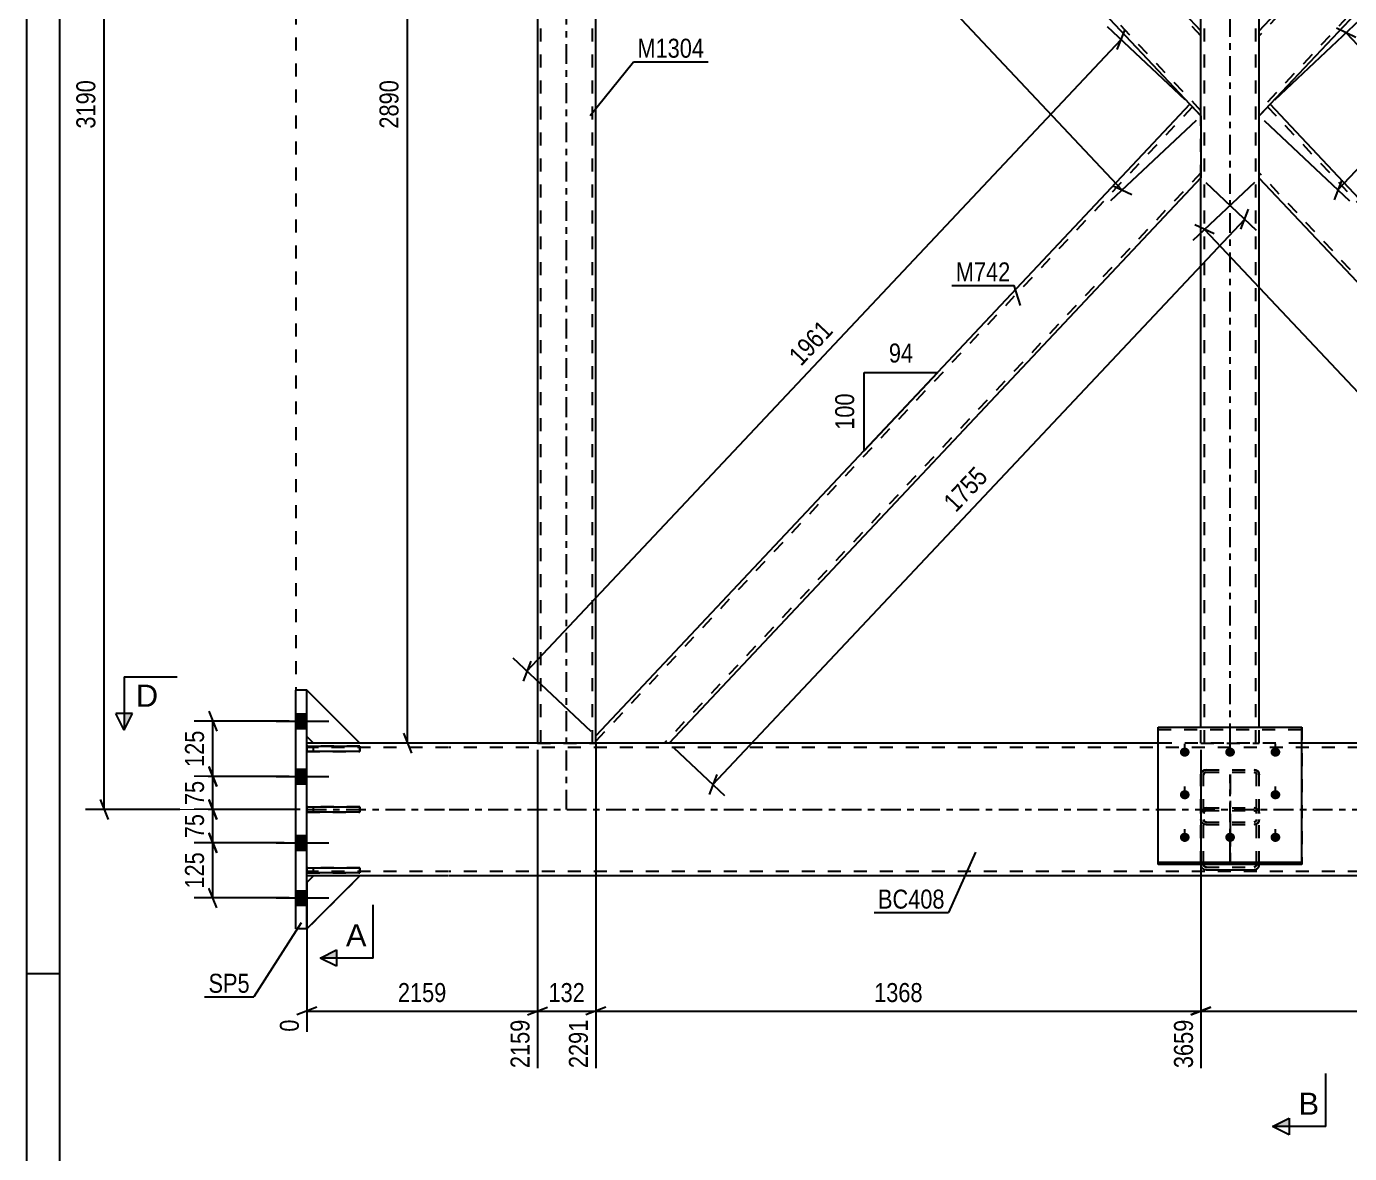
# Model space of a CAD drawing. Header units: millimetres. Extents: x 0 to 841, y 0 to 594.
# Drawn here: x 0 to 199.4, y 121.9 to 291.8 of the extents above; entities that cross this region are included whole.
import ezdxf

# ---------------------------------------------------------------- set-up
doc = ezdxf.new("R2010")
doc.units = ezdxf.units.MM
doc.linetypes.add('DXK_LINE_DOT2', pattern=[3.9198, 1.9599, -1.9599])
doc.linetypes.add('DXK_LINE_DOT3', pattern=[5.9187, 2.979, -0.9799, 0.9799, -0.9799])
doc.styles.add('Arial', font='arial.ttf', dxfattribs={"height": 0.2})
doc.styles.add('Arial Narrow', font='ARIALN.TTF', dxfattribs={"height": 0.2})

# ---------------------------------------------------------------- blocks, each defined once
blk = doc.blocks.new('Unknown-761543086-1133')
at = {"color": 5, "linetype": 'Continuous'}
for p, q in [((0, 594), (0, 0)), ((5, 589), (5, 5)), ((5, 149), (0, 149))]:
    blk.add_line(p, q, dxfattribs=at)
blk = doc.blocks.new('Part-761543086-2789 - 2711')
at = {"color": 2, "linetype": 'Continuous'}
for p, q in [((43.26, 183.74), (42.26, 183.74)), ((63.6, 183.74), (50.26, 183.74)), ((170.6, 183.74), (63.7, 183.74)), ((299.16, 183.74), (192.27, 183.74)), ((43.26, 163.74), (42.26, 163.74)), ((63.6, 163.74), (50.26, 163.74)), ((299.16, 163.74), (63.7, 163.74))]:
    blk.add_line(p, q, dxfattribs=at)
at = {"color": 7, "linetype": 'DXK_LINE_DOT2'}
for p, q in [((42.26, 163.74), (42.26, 183.74)), ((50.26, 183.74), (43.26, 183.74)), ((192.27, 183.74), (170.6, 183.74)), ((63.6, 183.08), (42.26, 183.08)), ((299.16, 183.08), (63.7, 183.08)), ((63.6, 164.41), (42.26, 164.41)), ((50.26, 163.74), (43.26, 163.74)), ((299.16, 164.41), (63.7, 164.41))]:
    blk.add_line(p, q, dxfattribs=at)
at = {"color": 7, "linetype": 'DXK_LINE_DOT3'}
for p, q in [((42.26, 173.74), (63.6, 173.74)), ((63.7, 173.74), (299.16, 173.74))]:
    blk.add_line(p, q, dxfattribs=at)
blk = doc.blocks.new('Part-761543086-2725 - 2711')
at = {"color": 2, "linetype": 'Continuous'}
for p, q in [((42.26, 182.51), (42.26, 183.31)), ((42.26, 183.31), (50.26, 183.31)), ((50.26, 182.51), (42.26, 182.51)), ((50.26, 183.31), (50.26, 182.51))]:
    blk.add_line(p, q, dxfattribs=at)
at = {"color": 7, "linetype": 'DXK_LINE_DOT2'}
blk.add_line((43.26, 182.51), (43.26, 183.31), dxfattribs=at)
blk = doc.blocks.new('Part-761543086-2723 - 2711')
at = {"color": 7, "linetype": 'DXK_LINE_DOT2'}
for p, q in [((50.26, 164.98), (42.26, 164.98)), ((42.26, 164.98), (42.26, 164.18)), ((42.26, 164.18), (50.26, 164.18)), ((43.26, 164.18), (43.26, 164.98)), ((50.26, 164.18), (50.26, 164.98))]:
    blk.add_line(p, q, dxfattribs=at)
blk = doc.blocks.new('Part-761543086-2844 - 2711')
at = {"color": 2, "linetype": 'Continuous'}
for p, q in [((187.47, 280.08), (185.84, 278.34)), ((277.03, 184.84), (187.47, 280.08)), ((185.84, 270.53), (185.84, 278.34)), ((185.84, 268.97), (185.84, 270.53)), ((265.99, 183.74), (185.84, 268.97)), ((277.03, 183.74), (277.03, 184.84))]:
    blk.add_line(p, q, dxfattribs=at)
at = {"color": 7, "linetype": 'DXK_LINE_DOT2'}
for p, q in [((277.03, 184.07), (187.1, 279.69)), ((185.84, 269.09), (185.84, 270.53)), ((266.72, 183.74), (185.84, 269.75)), ((277.03, 183.74), (265.99, 183.74))]:
    blk.add_line(p, q, dxfattribs=at)
blk = doc.blocks.new('Bolt-761543086-2715 - 2711')
at = {"color": 1, "linetype": 'DXK_LINE_DOT2'}
for p, q in [((174.6, 181.74), (174.6, 183.63)), ((181.44, 181.74), (181.44, 183.63)), ((188.27, 181.74), (188.27, 183.63)), ((174.6, 175.32), (174.6, 177.21)), ((188.27, 175.32), (188.27, 177.21)), ((174.6, 168.9), (174.6, 170.79)), ((181.44, 168.9), (181.44, 170.79)), ((188.27, 168.9), (188.27, 170.79))]:
    blk.add_line(p, q, dxfattribs=at)
blk = doc.blocks.new('Bolt-761543086-2721 - 2711')
at = {"linetype": 'Continuous'}
for points in [[(174.6, 181.71), (174.45, 181.73), (174.31, 181.77), (174.17, 181.85), (174.06, 181.94), (173.97, 182.06), (173.91, 182.19), (173.87, 182.33), (173.87, 182.48), (173.91, 182.62), (173.97, 182.75), (174.06, 182.86), (174.17, 182.96), (174.31, 183.03), (174.45, 183.08), (174.6, 183.09), (174.76, 183.08), (174.9, 183.03), (175.03, 182.96), (175.15, 182.86), (175.24, 182.75), (175.3, 182.62), (175.33, 182.48), (175.33, 182.33), (175.3, 182.19), (175.24, 182.06), (175.15, 181.94), (175.03, 181.85), (174.9, 181.77), (174.76, 181.73)], [(181.44, 181.71), (181.28, 181.73), (181.14, 181.77), (181.01, 181.85), (180.89, 181.94), (180.8, 182.06), (180.74, 182.19), (180.71, 182.33), (180.71, 182.48), (180.74, 182.62), (180.8, 182.75), (180.89, 182.86), (181.01, 182.96), (181.14, 183.03), (181.28, 183.08), (181.44, 183.09), (181.59, 183.08), (181.73, 183.03), (181.87, 182.96), (181.98, 182.86), (182.07, 182.75), (182.13, 182.62), (182.17, 182.48), (182.17, 182.33), (182.13, 182.19), (182.07, 182.06), (181.98, 181.94), (181.87, 181.85), (181.73, 181.77), (181.59, 181.73)], [(188.27, 181.71), (188.12, 181.73), (187.97, 181.77), (187.84, 181.85), (187.73, 181.94), (187.63, 182.06), (187.57, 182.19), (187.54, 182.33), (187.54, 182.48), (187.57, 182.62), (187.63, 182.75), (187.73, 182.86), (187.84, 182.96), (187.97, 183.03), (188.12, 183.08), (188.27, 183.09), (188.42, 183.08), (188.57, 183.03), (188.7, 182.96), (188.81, 182.86), (188.91, 182.75), (188.97, 182.62), (189, 182.48), (189, 182.33), (188.97, 182.19), (188.91, 182.06), (188.81, 181.94), (188.7, 181.85), (188.57, 181.77), (188.42, 181.73)], [(174.6, 175.29), (174.45, 175.31), (174.31, 175.35), (174.17, 175.42), (174.06, 175.52), (173.97, 175.64), (173.91, 175.77), (173.87, 175.91), (173.87, 176.05), (173.91, 176.2), (173.97, 176.33), (174.06, 176.44), (174.17, 176.54), (174.31, 176.61), (174.45, 176.66), (174.6, 176.67), (174.76, 176.66), (174.9, 176.61), (175.03, 176.54), (175.15, 176.44), (175.24, 176.33), (175.3, 176.2), (175.33, 176.05), (175.33, 175.91), (175.3, 175.77), (175.24, 175.64), (175.15, 175.52), (175.03, 175.42), (174.9, 175.35), (174.76, 175.31)], [(188.27, 175.29), (188.12, 175.31), (187.97, 175.35), (187.84, 175.42), (187.73, 175.52), (187.63, 175.64), (187.57, 175.77), (187.54, 175.91), (187.54, 176.05), (187.57, 176.2), (187.63, 176.33), (187.73, 176.44), (187.84, 176.54), (187.97, 176.61), (188.12, 176.66), (188.27, 176.67), (188.42, 176.66), (188.57, 176.61), (188.7, 176.54), (188.81, 176.44), (188.91, 176.33), (188.97, 176.2), (189, 176.05), (189, 175.91), (188.97, 175.77), (188.91, 175.64), (188.81, 175.52), (188.7, 175.42), (188.57, 175.35), (188.42, 175.31)], [(174.6, 168.87), (174.45, 168.89), (174.31, 168.93), (174.17, 169), (174.06, 169.1), (173.97, 169.22), (173.91, 169.35), (173.87, 169.49), (173.87, 169.63), (173.91, 169.77), (173.97, 169.91), (174.06, 170.02), (174.17, 170.12), (174.31, 170.19), (174.45, 170.23), (174.6, 170.25), (174.76, 170.23), (174.9, 170.19), (175.03, 170.12), (175.15, 170.02), (175.24, 169.91), (175.3, 169.77), (175.33, 169.63), (175.33, 169.49), (175.3, 169.35), (175.24, 169.22), (175.15, 169.1), (175.03, 169), (174.9, 168.93), (174.76, 168.89)], [(181.44, 168.87), (181.28, 168.89), (181.14, 168.93), (181.01, 169), (180.89, 169.1), (180.8, 169.22), (180.74, 169.35), (180.71, 169.49), (180.71, 169.63), (180.74, 169.77), (180.8, 169.91), (180.89, 170.02), (181.01, 170.12), (181.14, 170.19), (181.28, 170.23), (181.44, 170.25), (181.59, 170.23), (181.73, 170.19), (181.87, 170.12), (181.98, 170.02), (182.07, 169.91), (182.13, 169.77), (182.17, 169.63), (182.17, 169.49), (182.13, 169.35), (182.07, 169.22), (181.98, 169.1), (181.87, 169), (181.73, 168.93), (181.59, 168.89)], [(188.27, 168.87), (188.12, 168.89), (187.97, 168.93), (187.84, 169), (187.73, 169.1), (187.63, 169.22), (187.57, 169.35), (187.54, 169.49), (187.54, 169.63), (187.57, 169.77), (187.63, 169.91), (187.73, 170.02), (187.84, 170.12), (187.97, 170.19), (188.12, 170.23), (188.27, 170.25), (188.42, 170.23), (188.57, 170.19), (188.7, 170.12), (188.81, 170.02), (188.91, 169.91), (188.97, 169.77), (189, 169.63), (189, 169.49), (188.97, 169.35), (188.91, 169.22), (188.81, 169.1), (188.7, 169), (188.57, 168.93), (188.42, 168.89)]]:
    blk.add_hatch(color=1, dxfattribs=at).paths.add_polyline_path(points)
at = {"color": 1, "linetype": 'Continuous'}
for p, q in [((174.6, 181.74), (174.6, 183.63)), ((181.44, 181.74), (181.44, 183.63)), ((188.27, 181.74), (188.27, 183.63)), ((174.6, 175.32), (174.6, 177.21)), ((188.27, 175.32), (188.27, 177.21)), ((174.6, 168.9), (174.6, 170.79)), ((181.44, 168.9), (181.44, 170.79)), ((188.27, 168.9), (188.27, 170.79))]:
    blk.add_line(p, q, dxfattribs=at)
blk = doc.blocks.new('Part-761543086-2724 - 2711')
at = {"color": 7, "linetype": 'DXK_LINE_DOT2'}
for p, q in [((50.26, 174.14), (42.26, 174.14)), ((42.26, 174.14), (42.26, 173.34)), ((43.26, 173.34), (43.26, 174.14)), ((50.26, 173.34), (50.26, 174.14)), ((42.26, 173.34), (50.26, 173.34))]:
    blk.add_line(p, q, dxfattribs=at)
blk = doc.blocks.new('Part-761543086-2726 - 2711')
at = {"color": 2, "linetype": 'Continuous'}
for p, q in [((42.26, 164.18), (42.26, 164.98)), ((42.26, 164.98), (50.26, 164.98)), ((50.26, 164.18), (42.26, 164.18)), ((50.26, 164.98), (50.26, 164.18))]:
    blk.add_line(p, q, dxfattribs=at)
at = {"color": 7, "linetype": 'DXK_LINE_DOT2'}
blk.add_line((43.26, 164.18), (43.26, 164.98), dxfattribs=at)
blk = doc.blocks.new('Part-761543086-2727 - 2711')
at = {"color": 2, "linetype": 'Continuous'}
for p, q in [((42.26, 173.34), (42.26, 174.14)), ((42.26, 174.14), (50.26, 174.14)), ((50.26, 174.14), (50.26, 173.34)), ((50.26, 173.34), (42.26, 173.34))]:
    blk.add_line(p, q, dxfattribs=at)
at = {"color": 7, "linetype": 'DXK_LINE_DOT2'}
blk.add_line((43.26, 173.34), (43.26, 174.14), dxfattribs=at)
blk = doc.blocks.new('Bolt-761543086-2792 - 2711')
at = {"linetype": 'Continuous'}
for points in [[(40.6, 188.18), (40.6, 185.98), (42.26, 185.98), (42.26, 188.18)], [(40.6, 188.18), (40.6, 185.98), (42.26, 185.98), (42.26, 188.18)], [(40.6, 188.18), (40.6, 185.98), (42.26, 185.98), (42.26, 188.18)], [(40.6, 179.84), (40.6, 177.64), (42.26, 177.64), (42.26, 179.84)], [(40.6, 179.84), (40.6, 177.64), (42.26, 177.64), (42.26, 179.84)], [(40.6, 169.84), (40.6, 167.64), (42.26, 167.64), (42.26, 169.84)], [(40.6, 169.84), (40.6, 167.64), (42.26, 167.64), (42.26, 169.84)], [(40.6, 161.51), (40.6, 159.31), (42.26, 159.31), (42.26, 161.51)], [(40.6, 161.51), (40.6, 159.31), (42.26, 159.31), (42.26, 161.51)], [(40.6, 161.51), (40.6, 159.31), (42.26, 159.31), (42.26, 161.51)]]:
    blk.add_hatch(color=1, dxfattribs=at).paths.add_polyline_path(points)
at = {"color": 1, "linetype": 'Continuous'}
for p, q in [((40.6, 188.18), (42.26, 188.18)), ((40.6, 188.18), (42.26, 188.18)), ((40.6, 188.18), (42.26, 188.18)), ((37.66, 187.08), (45.6, 187.08)), ((37.66, 187.08), (45.6, 187.08)), ((37.66, 187.08), (45.6, 187.08)), ((40.6, 185.98), (42.26, 185.98)), ((40.6, 185.98), (42.26, 185.98)), ((40.6, 185.98), (42.26, 185.98)), ((40.6, 179.84), (42.26, 179.84)), ((40.6, 179.84), (42.26, 179.84)), ((37.66, 178.74), (45.6, 178.74)), ((37.66, 178.74), (45.6, 178.74)), ((40.6, 177.64), (42.26, 177.64)), ((40.6, 177.64), (42.26, 177.64)), ((40.6, 169.84), (42.26, 169.84)), ((40.6, 169.84), (42.26, 169.84)), ((37.66, 168.74), (45.6, 168.74)), ((37.66, 168.74), (45.6, 168.74)), ((40.6, 167.64), (42.26, 167.64)), ((40.6, 167.64), (42.26, 167.64)), ((37.66, 160.41), (45.6, 160.41)), ((37.66, 160.41), (45.6, 160.41)), ((37.66, 160.41), (45.6, 160.41)), ((40.6, 161.51), (42.26, 161.51)), ((40.6, 161.51), (42.26, 161.51)), ((40.6, 161.51), (42.26, 161.51)), ((40.6, 159.31), (42.26, 159.31)), ((40.6, 159.31), (42.26, 159.31)), ((40.6, 159.31), (42.26, 159.31))]:
    blk.add_line(p, q, dxfattribs=at)
blk = doc.blocks.new('Part-761543086-2728 - 2711')
at = {"color": 2, "linetype": 'Continuous'}
for p, q in [((50.26, 183.74), (42.26, 191.74)), ((43.26, 183.74), (42.26, 184.74)), ((50.26, 183.74), (43.26, 183.74))]:
    blk.add_line(p, q, dxfattribs=at)
at = {"color": 7, "linetype": 'DXK_LINE_DOT2'}
blk.add_line((42.26, 184.74), (42.26, 191.74), dxfattribs=at)
blk = doc.blocks.new('Part-761543086-2729 - 2711')
at = {"color": 7, "linetype": 'DXK_LINE_DOT2'}
for p, q in [((42.26, 184.74), (42.26, 191.74)), ((42.26, 191.74), (50.26, 183.74)), ((43.26, 183.74), (42.26, 184.74)), ((50.26, 183.74), (43.26, 183.74))]:
    blk.add_line(p, q, dxfattribs=at)
blk = doc.blocks.new('Part-761543086-2730 - 2711')
at = {"color": 2, "linetype": 'Continuous'}
for p, q in [((42.26, 162.74), (43.26, 163.74)), ((42.26, 155.74), (50.26, 163.74)), ((50.26, 163.74), (43.26, 163.74))]:
    blk.add_line(p, q, dxfattribs=at)
at = {"color": 7, "linetype": 'DXK_LINE_DOT2'}
blk.add_line((42.26, 155.74), (42.26, 162.74), dxfattribs=at)
blk = doc.blocks.new('Part-761543086-2731 - 2711')
at = {"color": 7, "linetype": 'DXK_LINE_DOT2'}
for p, q in [((43.26, 163.74), (42.26, 162.74)), ((42.26, 155.74), (50.26, 163.74)), ((50.26, 163.74), (43.26, 163.74)), ((42.26, 162.74), (42.26, 155.74))]:
    blk.add_line(p, q, dxfattribs=at)
blk = doc.blocks.new('Part-761543086-2854 - 2711')
at = {"color": 2, "linetype": 'Continuous'}
for p, q in [((170.6, 186.16), (192.27, 186.16)), ((170.6, 165.44), (170.6, 186.16)), ((192.27, 165.44), (192.27, 186.16)), ((170.6, 165.8), (192.27, 165.8)), ((192.27, 165.44), (170.6, 165.44))]:
    blk.add_line(p, q, dxfattribs=at)
at = {"color": 7, "linetype": 'DXK_LINE_DOT2'}
blk.add_line((170.6, 185.8), (192.27, 185.8), dxfattribs=at)
blk = doc.blocks.new('Part-761543086-2848 - 2711')
at = {"color": 7, "linetype": 'DXK_LINE_DOT2'}
for p, q in [((177.1, 179.29), (177.27, 179.53)), ((177.27, 179.53), (177.53, 179.69)), ((177.53, 179.69), (177.84, 179.75)), ((177.84, 179.75), (185.04, 179.75)), ((185.04, 179.75), (185.34, 179.69)), ((185.34, 179.69), (185.6, 179.53)), ((185.6, 179.53), (185.78, 179.29)), ((177.04, 179), (177.1, 179.29)), ((177.04, 165.49), (177.04, 179)), ((177.47, 179.14), (177.44, 179)), ((177.44, 165.49), (177.44, 179)), ((177.55, 179.27), (177.47, 179.14)), ((177.68, 179.35), (177.55, 179.27)), ((177.84, 179.38), (177.68, 179.35)), ((177.84, 179.38), (185.04, 179.38)), ((185.19, 179.35), (185.04, 179.38)), ((185.32, 179.27), (185.19, 179.35)), ((185.41, 179.14), (185.32, 179.27)), ((185.44, 179), (185.41, 179.14)), ((185.44, 165.49), (185.44, 179)), ((185.78, 179.29), (185.84, 179)), ((185.84, 165.49), (185.84, 179)), ((177.84, 174.01), (177.53, 173.94)), ((177.55, 173.46), (177.68, 173.55)), ((177.68, 173.55), (177.84, 173.58)), ((177.84, 174.01), (185.04, 174.01)), ((177.84, 173.58), (185.04, 173.58)), ((185.34, 173.94), (185.04, 174.01)), ((185.04, 173.58), (185.19, 173.55)), ((185.19, 173.55), (185.32, 173.46)), ((177.1, 173.48), (177.04, 173.16)), ((177.1, 171.95), (177.04, 172.23)), ((177.27, 171.7), (177.1, 171.95)), ((177.53, 171.54), (177.27, 171.7)), ((177.44, 173.16), (177.47, 173.32)), ((177.44, 172.23), (177.47, 172.09)), ((177.47, 173.32), (177.55, 173.46)), ((177.47, 172.09), (177.55, 171.97)), ((177.84, 171.48), (177.53, 171.54)), ((177.55, 171.97), (177.68, 171.89)), ((177.68, 171.89), (177.84, 171.86)), ((177.84, 171.86), (185.04, 171.86)), ((185.04, 171.86), (185.19, 171.89)), ((185.34, 171.54), (185.04, 171.48)), ((185.19, 171.89), (185.32, 171.97)), ((185.32, 173.46), (185.41, 173.32)), ((185.32, 171.97), (185.41, 172.09)), ((185.6, 171.7), (185.34, 171.54)), ((185.41, 173.32), (185.44, 173.16)), ((185.41, 172.09), (185.44, 172.23)), ((185.78, 171.95), (185.6, 171.7)), ((185.84, 173.16), (185.78, 173.48)), ((185.84, 172.23), (185.78, 171.95)), ((177.84, 171.48), (185.04, 171.48)), ((177.04, 165.49), (177.1, 165.17)), ((177.47, 165.33), (177.44, 165.49)), ((177.55, 165.19), (177.47, 165.33)), ((177.53, 164.71), (177.84, 164.64)), ((177.68, 165.1), (177.55, 165.19)), ((177.84, 165.07), (177.68, 165.1)), ((177.84, 165.07), (185.04, 165.07)), ((177.84, 164.64), (185.04, 164.64)), ((185.19, 165.1), (185.04, 165.07)), ((185.04, 164.64), (185.34, 164.71)), ((185.32, 165.19), (185.19, 165.1)), ((185.41, 165.33), (185.32, 165.19)), ((185.44, 165.49), (185.41, 165.33)), ((185.78, 165.17), (185.84, 165.49))]:
    blk.add_line(p, q, dxfattribs=at)
at = {"color": 7, "linetype": 'DXK_LINE_DOT3'}
blk.add_line((181.44, 179.04), (181.44, 165.9), dxfattribs=at)
at = {"color": 7, "linetype": 'DXK_LINE_DOT2'}
for centre, start, end in [((177.87, 173.19), 114.32, 159.2417), ((185, 173.19), 20.7583, 65.68), ((177.87, 165.46), 200.7583, 245.68), ((185, 165.46), 294.32, 339.2417)]:
    blk.add_arc(centre, 0.827, start, end, dxfattribs=at)
blk = doc.blocks.new('Part-761543086-2751 - 2711')
at = {"color": 2, "linetype": 'Continuous'}
for p, q in [((40.6, 155.74), (40.6, 191.74)), ((42.26, 191.74), (40.6, 191.74)), ((42.26, 155.74), (42.26, 191.74)), ((42.26, 155.74), (40.6, 155.74))]:
    blk.add_line(p, q, dxfattribs=at)
blk = doc.blocks.new('Part-761543086-2818 - 2711')
at = {"color": 2, "linetype": 'Continuous'}
for p, q in [((85.83, 375.31), (85.83, 376.41)), ((85.83, 375.31), (175.39, 280.08)), ((177.04, 291.17), (96.87, 376.41)), ((177.04, 278.33), (177.04, 291.17))]:
    blk.add_line(p, q, dxfattribs=at)
at = {"color": 7, "linetype": 'DXK_LINE_DOT2'}
for p, q in [((96.87, 376.41), (85.83, 376.41)), ((177.04, 279.11), (85.83, 376.09)), ((177.04, 290.39), (96.14, 376.41)), ((177.04, 278.33), (175.39, 280.08)), ((177.04, 279.11), (177.04, 279.16))]:
    blk.add_line(p, q, dxfattribs=at)
blk = doc.blocks.new('Part-761543086-2766 - 2711')
at = {"color": 2, "linetype": 'Continuous'}
for p, q in [((177.04, 291.17), (177.04, 376.41)), ((185.84, 291.18), (185.84, 376.41)), ((177.04, 186.16), (177.04, 268.98)), ((185.84, 186.16), (185.84, 268.97))]:
    blk.add_line(p, q, dxfattribs=at)
at = {"color": 7, "linetype": 'DXK_LINE_DOT2'}
for p, q in [((185.84, 376.41), (177.04, 376.41)), ((177.57, 183.74), (177.57, 376.41)), ((185.3, 183.74), (185.3, 376.41)), ((177.04, 268.98), (177.04, 291.17)), ((185.84, 268.97), (185.84, 291.18)), ((177.04, 183.74), (177.04, 186.16)), ((185.84, 183.74), (185.84, 186.16)), ((177.04, 183.74), (185.84, 183.74))]:
    blk.add_line(p, q, dxfattribs=at)
at = {"color": 7, "linetype": 'DXK_LINE_DOT3'}
blk.add_line((181.44, 183.74), (181.44, 376.41), dxfattribs=at)
blk = doc.blocks.new('Part-761543086-2767 - 2711')
at = {"color": 7, "linetype": 'DXK_LINE_DOT2'}
for p, q in [((50.26, 183.31), (42.26, 183.31)), ((42.26, 183.31), (42.26, 182.51)), ((42.26, 182.51), (50.26, 182.51)), ((43.26, 182.51), (43.26, 183.31)), ((50.26, 182.51), (50.26, 183.31))]:
    blk.add_line(p, q, dxfattribs=at)
blk = doc.blocks.new('Part-761543086-2826 - 2711')
at = {"color": 7, "linetype": 'DXK_LINE_DOT3'}
blk.add_line((81.43, 173.74), (81.43, 386.41), dxfattribs=at)
at = {"color": 2, "linetype": 'Continuous'}
for p, q in [((77.03, 376.41), (77.03, 183.74)), ((85.83, 184.84), (85.83, 375.31))]:
    blk.add_line(p, q, dxfattribs=at)
at = {"color": 7, "linetype": 'DXK_LINE_DOT2'}
for p, q in [((85.83, 376.41), (77.03, 376.41)), ((77.56, 183.74), (77.56, 376.41)), ((85.3, 183.74), (85.3, 376.41)), ((85.83, 375.31), (85.83, 376.41)), ((77.03, 183.74), (85.83, 183.74)), ((85.83, 183.74), (85.83, 184.84))]:
    blk.add_line(p, q, dxfattribs=at)
blk = doc.blocks.new('Part-761543086-2823 - 2711')
at = {"color": 2, "linetype": 'Continuous'}
for p, q in [((175.39, 280.08), (85.83, 184.84)), ((177.04, 278.33), (175.39, 280.08)), ((177.04, 278.33), (177.04, 268.98)), ((177.04, 268.98), (96.87, 183.74)), ((85.83, 183.74), (85.83, 184.84))]:
    blk.add_line(p, q, dxfattribs=at)
at = {"color": 7, "linetype": 'DXK_LINE_DOT2'}
for p, q in [((175.76, 279.69), (85.83, 184.07)), ((177.04, 269.76), (96.14, 183.74)), ((96.87, 183.74), (85.83, 183.74))]:
    blk.add_line(p, q, dxfattribs=at)
blk = doc.blocks.new('Part-761543086-2839 - 2711')
at = {"color": 7, "linetype": 'DXK_LINE_DOT2'}
for p, q in [((177.27, 179.53), (177.1, 179.29)), ((177.53, 179.69), (177.27, 179.53)), ((177.84, 179.75), (177.53, 179.69)), ((177.84, 179.75), (185.04, 179.75)), ((185.34, 179.69), (185.04, 179.75)), ((185.6, 179.53), (185.34, 179.69)), ((185.78, 179.29), (185.6, 179.53)), ((177.1, 179.29), (177.04, 179)), ((177.04, 165.49), (177.04, 179)), ((177.44, 179), (177.47, 179.14)), ((177.44, 165.49), (177.44, 179)), ((177.47, 179.14), (177.55, 179.27)), ((177.55, 179.27), (177.68, 179.35)), ((177.68, 179.35), (177.84, 179.38)), ((177.84, 179.38), (185.04, 179.38)), ((185.04, 179.38), (185.19, 179.35)), ((185.19, 179.35), (185.32, 179.27)), ((185.32, 179.27), (185.41, 179.14)), ((185.41, 179.14), (185.44, 179)), ((185.44, 165.49), (185.44, 179)), ((185.84, 179), (185.78, 179.29)), ((185.84, 165.49), (185.84, 179)), ((177.53, 173.94), (177.84, 174.01)), ((177.68, 173.55), (177.55, 173.46)), ((177.84, 173.58), (177.68, 173.55)), ((177.84, 174.01), (185.04, 174.01)), ((177.84, 173.58), (185.04, 173.58)), ((185.04, 174.01), (185.34, 173.94)), ((185.19, 173.55), (185.04, 173.58)), ((185.32, 173.46), (185.19, 173.55)), ((177.04, 173.16), (177.1, 173.48)), ((177.04, 172.23), (177.1, 171.95)), ((177.1, 171.95), (177.27, 171.7)), ((177.27, 171.7), (177.53, 171.54)), ((177.47, 173.32), (177.44, 173.16)), ((177.47, 172.09), (177.44, 172.23)), ((177.55, 173.46), (177.47, 173.32)), ((177.55, 171.97), (177.47, 172.09)), ((177.53, 171.54), (177.84, 171.48)), ((177.68, 171.89), (177.55, 171.97)), ((177.84, 171.86), (177.68, 171.89)), ((177.84, 171.86), (185.04, 171.86)), ((185.19, 171.89), (185.04, 171.86)), ((185.04, 171.48), (185.34, 171.54)), ((185.32, 171.97), (185.19, 171.89)), ((185.41, 173.32), (185.32, 173.46)), ((185.41, 172.09), (185.32, 171.97)), ((185.34, 171.54), (185.6, 171.7)), ((185.44, 173.16), (185.41, 173.32)), ((185.44, 172.23), (185.41, 172.09)), ((185.6, 171.7), (185.78, 171.95)), ((185.78, 173.48), (185.84, 173.16)), ((185.78, 171.95), (185.84, 172.23)), ((177.84, 171.48), (185.04, 171.48)), ((177.05, 165.44), (177.04, 165.49)), ((177.44, 165.49), (177.47, 165.33)), ((177.47, 165.33), (177.55, 165.19)), ((177.55, 165.19), (177.68, 165.1)), ((177.68, 165.1), (177.84, 165.07)), ((177.84, 165.07), (185.04, 165.07)), ((185.04, 165.07), (185.19, 165.1)), ((185.19, 165.1), (185.32, 165.19)), ((185.32, 165.19), (185.41, 165.33)), ((185.41, 165.33), (185.44, 165.49)), ((185.84, 165.49), (185.83, 165.44))]:
    blk.add_line(p, q, dxfattribs=at)
at = {"color": 7, "linetype": 'DXK_LINE_DOT3'}
blk.add_line((181.44, 165.9), (181.44, 179.04), dxfattribs=at)
at = {"color": 2, "linetype": 'Continuous'}
for p, q in [((177.1, 165.17), (177.05, 165.44)), ((177.84, 164.64), (177.53, 164.71)), ((177.84, 164.64), (185.04, 164.64)), ((185.34, 164.71), (185.04, 164.64)), ((185.83, 165.44), (185.78, 165.17))]:
    blk.add_line(p, q, dxfattribs=at)
at = {"color": 7, "linetype": 'DXK_LINE_DOT2'}
for centre, start, end in [((177.87, 173.19), 114.3199, 159.2417), ((185, 173.19), 20.7583, 65.6801)]:
    blk.add_arc(centre, 0.827, start, end, dxfattribs=at)
at = {"color": 2, "linetype": 'Continuous'}
for centre, start, end in [((177.87, 165.46), 200.7583, 245.6801), ((185, 165.46), 294.3199, 339.2417)]:
    blk.add_arc(centre, 0.827, start, end, dxfattribs=at)
blk = doc.blocks.new('Part-761543086-2855 - 2711')
at = {"color": 7, "linetype": 'DXK_LINE_DOT2'}
for p, q in [((170.6, 165.44), (170.6, 186.16)), ((170.6, 186.16), (192.27, 186.16)), ((170.6, 185.8), (192.27, 185.8)), ((192.27, 186.16), (192.27, 165.44)), ((170.6, 165.8), (192.27, 165.8)), ((192.27, 165.44), (170.6, 165.44))]:
    blk.add_line(p, q, dxfattribs=at)
blk = doc.blocks.new('Part-761543086-2863 - 2711')
at = {"color": 2, "linetype": 'Continuous'}
for p, q in [((185.84, 291.18), (265.99, 376.41)), ((277.03, 375.31), (187.47, 280.08)), ((277.03, 375.31), (277.03, 376.41)), ((185.84, 279.9), (185.84, 291.18)), ((185.84, 278.34), (185.84, 279.9))]:
    blk.add_line(p, q, dxfattribs=at)
at = {"color": 7, "linetype": 'DXK_LINE_DOT2'}
for p, q in [((266.72, 376.41), (185.84, 290.41)), ((277.03, 376.09), (185.84, 279.12)), ((277.03, 376.41), (265.99, 376.41)), ((187.47, 280.08), (185.84, 278.34)), ((185.84, 278.46), (185.84, 279.9)), ((185.84, 279.12), (185.84, 279.18))]:
    blk.add_line(p, q, dxfattribs=at)
blk = doc.blocks.new('Line-761543086-3500 - 2711')
at = {"color": 1, "linetype": 'DXK_LINE_DOT2'}
blk.add_line((40.6, 376.41), (40.6, 191.74), dxfattribs=at)
blk = doc.blocks.new('StraightDimension-761543086-3387 - 2711')
at = {"color": 7, "linetype": 'Continuous'}
for p, q in [((12.33, 384.91), (11.13, 387.91)), ((41.26, 386.41), (8.88, 386.41)), ((11.73, 173.74), (11.73, 386.41)), ((41.26, 173.74), (8.88, 173.74)), ((11.13, 175.24), (12.33, 172.24))]:
    blk.add_line(p, q, dxfattribs=at)
at = {"color": 0}
blk.add_wipeout([(10.98, 284.33), (6.78, 284.33), (6.78, 275.82), (10.98, 275.82)], dxfattribs=at)
at = {"color": 3, "style": 'Arial Narrow'}
blk.add_text('3190', height=2.863, rotation=90.0002, dxfattribs=at).set_placement((10.38, 276.42))
blk = doc.blocks.new('StraightDimension-761543086-3107 - 2711')
at = {"color": 7, "linetype": 'Continuous'}
for p, q in [((185.11, 268.28), (175.84, 259.57)), ((179.05, 260.53), (176.12, 261.89)), ((177.59, 261.21), (257.74, 175.99)), ((265.26, 183.06), (255.99, 174.34)), ((256.27, 176.67), (259.2, 175.3))]:
    blk.add_line(p, q, dxfattribs=at)
at = {"color": 0}
blk.add_wipeout([(221.12, 216.01), (224.18, 218.89), (218.35, 225.09), (215.29, 222.21)], dxfattribs=at)
at = {"color": 3, "style": 'Arial Narrow'}
blk.add_text('1755', height=2.863, rotation=-46.7591, dxfattribs=at).set_placement((216.14, 222.19))
blk = doc.blocks.new('StraightDimension-761543086-2879 - 2711')
at = {"color": 7, "linetype": 'Continuous'}
for p, q in [((177.76, 268.3), (185.39, 261.12)), ((183.05, 261.26), (184.23, 264.27)), ((103.48, 177.53), (183.64, 262.77)), ((97.6, 183.06), (105.23, 175.88)), ((104.07, 179.03), (102.89, 176.03))]:
    blk.add_line(p, q, dxfattribs=at)
at = {"color": 0}
blk.add_wipeout([(145.93, 223.76), (142.87, 226.64), (137.04, 220.44), (140.1, 217.56)], dxfattribs=at)
at = {"color": 3, "style": 'Arial Narrow'}
blk.add_text('1755', height=2.863, rotation=46.7591, dxfattribs=at).set_placement((140.08, 218.41))
blk = doc.blocks.new('StraightDimension-761543086-2976 - 2711')
at = {"color": 7, "linetype": 'Continuous'}
for p, q in [((58.03, 374.91), (56.83, 377.91)), ((84.83, 376.41), (54.58, 376.41)), ((57.43, 183.74), (57.43, 376.41)), ((84.83, 183.74), (54.58, 183.74)), ((56.83, 185.24), (58.03, 182.24))]:
    blk.add_line(p, q, dxfattribs=at)
at = {"color": 0}
blk.add_wipeout([(56.68, 284.33), (52.48, 284.33), (52.48, 275.82), (56.68, 275.82)], dxfattribs=at)
at = {"color": 3, "style": 'Arial Narrow'}
blk.add_text('2890', height=2.863, rotation=90.0002, dxfattribs=at).set_placement((56.08, 276.42))
blk = doc.blocks.new('StraightDimension-761543086-2999 - 2711')
at = {"color": 7, "linetype": 'Continuous'}
for p, q in [((85.1, 374.62), (72.2, 362.49)), ((75.41, 363.45), (72.48, 364.81)), ((73.95, 364.13), (165.15, 267.15)), ((176.31, 277.64), (163.4, 265.51)), ((163.69, 267.83), (166.62, 266.47))]:
    blk.add_line(p, q, dxfattribs=at)
at = {"color": 0}
blk.add_wipeout([(123.01, 313.06), (126.07, 315.93), (120.24, 322.13), (117.18, 319.26)], dxfattribs=at)
at = {"color": 3, "style": 'Arial Narrow'}
blk.add_text('1997', height=2.863, rotation=-46.7591, dxfattribs=at).set_placement((118.03, 319.23))
blk = doc.blocks.new('StraightDimension-761543086-3014 - 2711')
at = {"color": 7, "linetype": 'Continuous'}
for p, q in [((174.66, 280.76), (162.94, 291.79)), ((164.42, 288.33), (165.6, 291.34)), ((75.45, 194.6), (165.01, 289.84)), ((85.1, 185.53), (73.38, 196.56)), ((76.04, 196.11), (74.86, 193.1))]:
    blk.add_line(p, q, dxfattribs=at)
at = {"color": 0}
blk.add_wipeout([(122.6, 245.83), (119.54, 248.71), (113.71, 242.51), (116.77, 239.63)], dxfattribs=at)
at = {"color": 3, "style": 'Arial Narrow'}
blk.add_text('1961', height=2.863, rotation=46.7591, dxfattribs=at).set_placement((116.75, 240.48))
blk = doc.blocks.new('StraightDimension-761543086-3053 - 2711')
at = {"color": 7, "linetype": 'Continuous'}
for p, q in [((277.76, 374.62), (290.65, 362.5)), ((288.31, 362.64), (289.49, 365.65)), ((197.7, 267.18), (288.9, 364.15)), ((186.56, 277.65), (199.45, 265.53)), ((198.29, 268.68), (197.11, 265.67))]:
    blk.add_line(p, q, dxfattribs=at)
at = {"color": 0}
blk.add_wipeout([(245.67, 319.28), (242.61, 322.15), (236.78, 315.95), (239.84, 313.08)], dxfattribs=at)
at = {"color": 3, "style": 'Arial Narrow'}
blk.add_text('1997', height=2.863, rotation=46.7591, dxfattribs=at).set_placement((239.81, 313.92))
blk = doc.blocks.new('StraightDimension-761543086-3068 - 2711')
at = {"color": 7, "linetype": 'Continuous'}
for p, q in [((188.2, 280.76), (201.01, 292.81)), ((200.4, 290.18), (197.47, 291.54)), ((198.94, 290.86), (288.5, 195.63)), ((277.76, 185.53), (290.57, 197.58)), ((287.03, 196.31), (289.96, 194.95))]:
    blk.add_line(p, q, dxfattribs=at)
at = {"color": 0}
blk.add_wipeout([(247.18, 240.66), (250.24, 243.53), (244.41, 249.74), (241.35, 246.86)], dxfattribs=at)
at = {"color": 3, "style": 'Arial Narrow'}
blk.add_text('1961', height=2.863, rotation=-46.7591, dxfattribs=at).set_placement((242.2, 246.83))
blk = doc.blocks.new('StraightDimension-761543086-3320 - 2711')
at = {"color": 7, "linetype": 'Continuous'}
for p, q in [((177.04, 182.74), (177.04, 134.76)), ((265.99, 182.74), (265.99, 134.76)), ((178.54, 143.97), (175.54, 142.77)), ((264.49, 142.77), (267.49, 143.97)), ((177.04, 143.37), (265.99, 143.37))]:
    blk.add_line(p, q, dxfattribs=at)
at = {"color": 0}
blk.add_wipeout([(225.77, 144.12), (225.77, 148.32), (217.26, 148.32), (217.26, 144.12)], dxfattribs=at)
at = {"color": 0, "linetype": 'Continuous'}
blk.add_wipeout([(265.39, 142.67), (261.19, 142.67), (261.19, 134.16), (265.39, 134.16)], dxfattribs=at)
at = {"color": 3, "style": 'Arial Narrow'}
blk.add_text('1334', height=2.863, dxfattribs=at).set_placement((217.86, 144.72))
at = {"color": 3, "linetype": 'Continuous', "style": 'Arial Narrow'}
blk.add_text('4993', height=2.863, rotation=90.0002, dxfattribs=at).set_placement((264.79, 134.76))
blk = doc.blocks.new('StraightDimension-761543086-3333 - 2711')
at = {"color": 7, "linetype": 'Continuous'}
for p, q in [((85.83, 183.84), (85.83, 134.76)), ((177.04, 182.74), (177.04, 134.76)), ((87.33, 143.97), (84.33, 142.77)), ((175.54, 142.77), (178.54, 143.97)), ((85.83, 143.37), (177.04, 143.37))]:
    blk.add_line(p, q, dxfattribs=at)
at = {"color": 0}
blk.add_wipeout([(135.69, 144.12), (135.69, 148.32), (127.18, 148.32), (127.18, 144.12)], dxfattribs=at)
at = {"color": 0, "linetype": 'Continuous'}
blk.add_wipeout([(176.44, 142.67), (172.24, 142.67), (172.24, 134.16), (176.44, 134.16)], dxfattribs=at)
at = {"color": 3, "style": 'Arial Narrow'}
blk.add_text('1368', height=2.863, dxfattribs=at).set_placement((127.78, 144.72))
at = {"color": 3, "linetype": 'Continuous', "style": 'Arial Narrow'}
blk.add_text('3659', height=2.863, rotation=90.0002, dxfattribs=at).set_placement((175.84, 134.76))
blk = doc.blocks.new('StraightDimension-761543086-3346 - 2711')
at = {"color": 7, "linetype": 'Continuous'}
for p, q in [((85.83, 183.84), (85.83, 134.76)), ((77.03, 182.74), (77.03, 134.76)), ((75.53, 142.77), (78.53, 143.97)), ((87.33, 143.97), (84.33, 142.77)), ((77.03, 143.37), (85.83, 143.37))]:
    blk.add_line(p, q, dxfattribs=at)
at = {"color": 0}
blk.add_wipeout([(84.77, 144.12), (84.77, 148.32), (78.09, 148.32), (78.09, 144.12)], dxfattribs=at)
at = {"color": 0, "linetype": 'Continuous'}
blk.add_wipeout([(85.23, 142.67), (81.03, 142.67), (81.03, 134.16), (85.23, 134.16)], dxfattribs=at)
at = {"color": 3, "style": 'Arial Narrow'}
blk.add_text('132', height=2.863, dxfattribs=at).set_placement((78.69, 144.72))
at = {"color": 3, "linetype": 'Continuous', "style": 'Arial Narrow'}
blk.add_text('2291', height=2.863, rotation=90.0002, dxfattribs=at).set_placement((84.63, 134.76))
blk = doc.blocks.new('StraightDimension-761543086-3359 - 2711')
at = {"color": 7, "linetype": 'Continuous'}
for p, q in [((77.03, 182.74), (77.03, 134.76)), ((42.26, 162.74), (42.26, 140.25)), ((43.76, 143.97), (40.76, 142.77)), ((75.53, 142.77), (78.53, 143.97)), ((42.26, 143.37), (77.03, 143.37))]:
    blk.add_line(p, q, dxfattribs=at)
at = {"color": 0}
blk.add_wipeout([(63.9, 144.12), (63.9, 148.32), (55.39, 148.32), (55.39, 144.12)], dxfattribs=at)
at = {"color": 0, "linetype": 'Continuous'}
for points in [[(41.66, 142.67), (37.46, 142.67), (37.46, 139.65), (41.66, 139.65)], [(76.43, 142.67), (72.23, 142.67), (72.23, 134.16), (76.43, 134.16)]]:
    blk.add_wipeout(points, dxfattribs=at)
at = {"color": 3, "style": 'Arial Narrow'}
blk.add_text('2159', height=2.863, dxfattribs=at).set_placement((55.99, 144.72))
at = {"color": 3, "linetype": 'Continuous', "style": 'Arial Narrow'}
for s, height, p in [('0', 2.86, (41.06, 140.25)), ('2159', 2.863, (75.83, 134.76))]:
    blk.add_text(s, height=height, rotation=90.0002, dxfattribs=at).set_placement(p)
blk = doc.blocks.new('StraightDimension-761543086-5567 - 2711')
at = {"color": 7, "linetype": 'Continuous'}
for p, q in [((27.51, 188.58), (28.71, 185.58)), ((39.6, 187.08), (25.26, 187.08)), ((28.11, 178.74), (28.11, 187.08)), ((28.71, 177.24), (27.51, 180.24)), ((39.6, 178.74), (25.26, 178.74))]:
    blk.add_line(p, q, dxfattribs=at)
at = {"color": 0}
blk.add_wipeout([(27.36, 186.25), (23.16, 186.25), (23.16, 179.57), (27.36, 179.57)], dxfattribs=at)
at = {"color": 3, "style": 'Arial Narrow'}
blk.add_text('125', height=2.863, rotation=90.0002, dxfattribs=at).set_placement((26.76, 180.17))
blk = doc.blocks.new('StraightDimension-761543086-5568 - 2711')
at = {"color": 7, "linetype": 'Continuous'}
for p, q in [((27.51, 180.24), (28.71, 177.24)), ((39.6, 178.74), (25.26, 178.74)), ((28.11, 173.74), (28.11, 178.74)), ((41.26, 173.74), (25.26, 173.74)), ((28.71, 172.24), (27.51, 175.24))]:
    blk.add_line(p, q, dxfattribs=at)
at = {"color": 0}
blk.add_wipeout([(27.36, 178.67), (23.16, 178.67), (23.16, 173.82), (27.36, 173.82)], dxfattribs=at)
at = {"color": 3, "style": 'Arial Narrow'}
blk.add_text('75', height=2.863, rotation=90.0002, dxfattribs=at).set_placement((26.76, 174.42))
blk = doc.blocks.new('StraightDimension-761543086-5569 - 2711')
at = {"color": 7, "linetype": 'Continuous'}
for p, q in [((41.26, 173.74), (25.26, 173.74)), ((27.51, 175.24), (28.71, 172.24)), ((28.11, 168.74), (28.11, 173.74)), ((28.71, 167.24), (27.51, 170.24)), ((38.86, 168.74), (25.26, 168.74))]:
    blk.add_line(p, q, dxfattribs=at)
at = {"color": 0}
blk.add_wipeout([(27.36, 173.67), (23.16, 173.67), (23.16, 168.82), (27.36, 168.82)], dxfattribs=at)
at = {"color": 3, "style": 'Arial Narrow'}
blk.add_text('75', height=2.863, rotation=90.0002, dxfattribs=at).set_placement((26.76, 169.42))
blk = doc.blocks.new('StraightDimension-761543086-5570 - 2711')
at = {"color": 7, "linetype": 'Continuous'}
for p, q in [((27.51, 170.24), (28.71, 167.24)), ((38.86, 168.74), (25.26, 168.74)), ((28.11, 160.41), (28.11, 168.74)), ((28.71, 158.91), (27.51, 161.91)), ((39.6, 160.41), (25.26, 160.41))]:
    blk.add_line(p, q, dxfattribs=at)
at = {"color": 0}
blk.add_wipeout([(27.36, 167.92), (23.16, 167.92), (23.16, 161.23), (27.36, 161.23)], dxfattribs=at)
at = {"color": 3, "style": 'Arial Narrow'}
blk.add_text('125', height=2.863, rotation=90.0002, dxfattribs=at).set_placement((26.76, 161.83))
blk = doc.blocks.new('AngleDimension-761543086-7542 - 2711')
at = {"color": 7, "linetype": 'Continuous'}
for p, q in [((126.27, 239.65), (137.38, 239.65)), ((126.27, 227.85), (137.38, 239.65)), ((126.27, 227.85), (126.27, 239.65)), ((128.14, 229.84), (137.38, 239.65))]:
    blk.add_line(p, q, dxfattribs=at)
at = {"color": 0}
for points in [[(134.26, 240.55), (134.26, 244.75), (129.4, 244.75), (129.4, 240.55)], [(125.37, 237.09), (121.17, 237.09), (121.17, 230.41), (125.37, 230.41)]]:
    blk.add_wipeout(points, dxfattribs=at)
at = {"color": 3, "style": 'Arial Narrow'}
blk.add_text('94', height=2.863, dxfattribs=at).set_placement((130, 241.15))
blk.add_text('100', height=2.863, rotation=90.0002, dxfattribs=at).set_placement((124.77, 231.01))
blk = doc.blocks.new('Mark-761543086-2785 - 2711')
at = {"color": 0}
blk.add_wipeout([(138.41, 158.81), (138.41, 161.81), (128.36, 161.81), (128.36, 158.81)], dxfattribs=at)
blk.add_wipeout([(138.41, 158.81), (138.41, 161.81), (128.36, 161.81), (128.36, 158.81)], dxfattribs=at)
at = {"color": 30, "linetype": 'Continuous'}
for p in [(143.06, 167.32), (127.76, 158.21)]:
    blk.add_line(p, (139.01, 158.21), dxfattribs=at)
at = {"color": 3, "style": 'Arial Narrow'}
blk.add_text('BC408', height=2.863, dxfattribs=at).set_placement((128.36, 158.81))
blk = doc.blocks.new('Mark-761543086-2747 - 2711')
at = {"color": 0}
blk.add_wipeout([(33.66, 146.12), (33.66, 149.12), (27.44, 149.12), (27.44, 146.12)], dxfattribs=at)
blk.add_wipeout([(33.66, 146.12), (33.66, 149.12), (27.44, 149.12), (27.44, 146.12)], dxfattribs=at)
at = {"color": 30, "linetype": 'Continuous'}
for p in [(41.39, 156.64), (26.84, 145.52)]:
    blk.add_line(p, (34.26, 145.52), dxfattribs=at)
at = {"color": 3, "style": 'Arial Narrow'}
blk.add_text('SP5', height=2.863, dxfattribs=at).set_placement((27.44, 146.12))
blk = doc.blocks.new('Mark-761543086-2819 - 2711')
at = {"color": 0}
blk.add_wipeout([(148.31, 253.38), (148.31, 256.38), (140.09, 256.38), (140.09, 253.38)], dxfattribs=at)
blk.add_wipeout([(148.31, 253.38), (148.31, 256.38), (140.09, 256.38), (140.09, 253.38)], dxfattribs=at)
at = {"color": 30, "linetype": 'Continuous'}
for p in [(139.49, 252.78), (149.83, 249.75)]:
    blk.add_line(p, (148.91, 252.78), dxfattribs=at)
at = {"color": 3, "style": 'Arial Narrow'}
blk.add_text('M742', height=2.863, dxfattribs=at).set_placement((140.09, 253.38))
blk = doc.blocks.new('SectionMark-761543086-3464 - 2711')
at = {"linetype": 'Continuous'}
blk.add_hatch(color=6, dxfattribs=at).paths.add_polyline_path([(14.73, 188.24), (15.98, 188.24), (14.73, 185.74)])
at = {"color": 6, "linetype": 'Continuous'}
for p, q in [((14.73, 193.74), (22.73, 193.74)), ((14.73, 193.74), (14.73, 185.74)), ((14.73, 185.74), (13.48, 188.24)), ((15.98, 188.24), (13.48, 188.24)), ((14.73, 185.74), (15.98, 188.24))]:
    blk.add_line(p, q, dxfattribs=at)
at = {"color": 0, "linetype": 'Continuous'}
blk.add_wipeout([(19.85, 189.24), (19.85, 192.74), (16.48, 192.74), (16.48, 189.24)], dxfattribs=at)
at = {"color": 3, "linetype": 'Continuous', "style": 'Arial'}
blk.add_text('D', height=3.34, dxfattribs=at).set_placement((16.48, 189.24))
blk = doc.blocks.new('SectionMark-761543086-3468 - 2711')
at = {"linetype": 'Continuous'}
for points in [[(190.35, 406.91), (190.35, 405.66), (187.85, 406.91)], [(190.35, 127.22), (190.35, 125.97), (187.85, 125.97)]]:
    blk.add_hatch(color=6, dxfattribs=at).paths.add_polyline_path(points)
at = {"color": 6, "linetype": 'Continuous'}
for p, q in [((187.85, 406.91), (190.35, 408.16)), ((195.85, 406.91), (187.85, 406.91)), ((187.85, 406.91), (190.35, 405.66)), ((190.35, 405.66), (190.35, 408.16)), ((195.85, 406.91), (195.85, 398.91)), ((195.85, 125.97), (195.85, 133.97)), ((187.85, 125.97), (190.35, 127.22)), ((195.85, 125.97), (187.85, 125.97)), ((190.35, 124.72), (187.85, 125.97)), ((190.35, 127.22), (190.35, 124.72))]:
    blk.add_line(p, q, dxfattribs=at)
at = {"color": 0, "linetype": 'Continuous'}
for points in [[(194.85, 401.66), (194.85, 405.16), (191.74, 405.16), (191.74, 401.66)], [(194.85, 127.72), (194.85, 131.22), (191.74, 131.22), (191.74, 127.72)]]:
    blk.add_wipeout(points, dxfattribs=at)
at = {"color": 3, "linetype": 'Continuous', "style": 'Arial'}
for p in [(191.74, 401.66), (191.74, 127.72)]:
    blk.add_text('B', height=3.34, dxfattribs=at).set_placement(p)
blk = doc.blocks.new('SectionMark-761543086-3488 - 2711')
at = {"linetype": 'Continuous'}
for points in [[(46.76, 406.53), (46.76, 405.28), (44.26, 406.53)], [(46.76, 152.61), (46.76, 151.36), (44.26, 151.36)]]:
    blk.add_hatch(color=6, dxfattribs=at).paths.add_polyline_path(points)
at = {"color": 6, "linetype": 'Continuous'}
for p, q in [((44.26, 406.53), (46.76, 407.78)), ((46.76, 405.28), (46.76, 407.78)), ((52.26, 406.53), (44.26, 406.53)), ((44.26, 406.53), (46.76, 405.28)), ((52.26, 406.53), (52.26, 398.53)), ((52.26, 151.36), (52.26, 159.36)), ((44.26, 151.36), (46.76, 152.61)), ((46.76, 152.61), (46.76, 150.11)), ((52.26, 151.36), (44.26, 151.36)), ((46.76, 150.11), (44.26, 151.36))]:
    blk.add_line(p, q, dxfattribs=at)
at = {"color": 0, "linetype": 'Continuous'}
for points in [[(51.26, 401.28), (51.26, 404.78), (48.15, 404.78), (48.15, 401.28)], [(51.26, 153.11), (51.26, 156.61), (48.15, 156.61), (48.15, 153.11)]]:
    blk.add_wipeout(points, dxfattribs=at)
at = {"color": 3, "linetype": 'Continuous', "style": 'Arial'}
for p in [(48.15, 401.28), (48.15, 153.11)]:
    blk.add_text('A', height=3.34, dxfattribs=at).set_placement(p)
blk = doc.blocks.new('Mark-761543086-7734 - 2711')
at = {"color": 0}
blk.add_wipeout([(102.15, 287.11), (102.15, 290.11), (92.1, 290.11), (92.1, 287.11)], dxfattribs=at)
blk.add_wipeout([(102.15, 287.11), (102.15, 290.11), (92.1, 290.11), (92.1, 287.11)], dxfattribs=at)
at = {"color": 30, "linetype": 'Continuous'}
for p, q in [((84.97, 278.38), (91.5, 286.51)), ((91.5, 286.51), (102.75, 286.51))]:
    blk.add_line(p, q, dxfattribs=at)
at = {"color": 3, "style": 'Arial Narrow'}
blk.add_text('M1304', height=2.863, dxfattribs=at).set_placement((92.1, 287.11))

msp = doc.modelspace()

# ---------------------------------------------------------------- block references
for name in ['Unknown-761543086-1133', 'Part-761543086-2826 - 2711', 'Line-761543086-3500 - 2711', 'Part-761543086-2818 - 2711', 'Part-761543086-2766 - 2711', 'Part-761543086-2863 - 2711', 'Part-761543086-2823 - 2711', 'Part-761543086-2844 - 2711', 'Part-761543086-2751 - 2711', 'Part-761543086-2728 - 2711', 'Part-761543086-2729 - 2711', 'Bolt-761543086-2792 - 2711', 'Part-761543086-2789 - 2711', 'Part-761543086-2854 - 2711', 'Part-761543086-2855 - 2711', 'Bolt-761543086-2721 - 2711', 'Bolt-761543086-2715 - 2711', 'Part-761543086-2725 - 2711', 'Part-761543086-2767 - 2711', 'Part-761543086-2848 - 2711', 'Part-761543086-2839 - 2711', 'Part-761543086-2724 - 2711', 'Part-761543086-2727 - 2711', 'Part-761543086-2723 - 2711', 'Part-761543086-2726 - 2711', 'Part-761543086-2730 - 2711', 'Part-761543086-2731 - 2711']:
    msp.add_blockref(name, (0, 0))

# ---------------------------------------------------------------- next in the draw order: block references
for name in ['StraightDimension-761543086-3387 - 2711', 'StraightDimension-761543086-2976 - 2711', 'StraightDimension-761543086-3107 - 2711']:
    msp.add_blockref(name, (0, 0))

# ---------------------------------------------------------------- next in the draw order: block references
for name in ['StraightDimension-761543086-3053 - 2711', 'StraightDimension-761543086-2879 - 2711']:
    msp.add_blockref(name, (0, 0))

# ---------------------------------------------------------------- next in the draw order: block references
for name in ['StraightDimension-761543086-2999 - 2711', 'StraightDimension-761543086-3068 - 2711', 'StraightDimension-761543086-3320 - 2711']:
    msp.add_blockref(name, (0, 0))

# ---------------------------------------------------------------- next in the draw order: block references
for name in ['StraightDimension-761543086-3014 - 2711', 'StraightDimension-761543086-3333 - 2711']:
    msp.add_blockref(name, (0, 0))

# ---------------------------------------------------------------- next in the draw order: block references
for name in ['Mark-761543086-7734 - 2711', 'Mark-761543086-2819 - 2711', 'AngleDimension-761543086-7542 - 2711', 'StraightDimension-761543086-3346 - 2711', 'Mark-761543086-2785 - 2711']:
    msp.add_blockref(name, (0, 0))

# ---------------------------------------------------------------- next in the draw order: block references
msp.add_blockref('StraightDimension-761543086-3359 - 2711', (0, 0))

# ---------------------------------------------------------------- next in the draw order: block references
for name in ['StraightDimension-761543086-5567 - 2711', 'Mark-761543086-2747 - 2711']:
    msp.add_blockref(name, (0, 0))

# ---------------------------------------------------------------- next in the draw order: block references
for name in ['SectionMark-761543086-3464 - 2711', 'StraightDimension-761543086-5568 - 2711']:
    msp.add_blockref(name, (0, 0))

# ---------------------------------------------------------------- next in the draw order: block references
for name in ['SectionMark-761543086-3488 - 2711', 'SectionMark-761543086-3468 - 2711', 'StraightDimension-761543086-5569 - 2711']:
    msp.add_blockref(name, (0, 0))

# ---------------------------------------------------------------- next in the draw order: block references
msp.add_blockref('StraightDimension-761543086-5570 - 2711', (0, 0))

doc.saveas('drawing.dxf')
